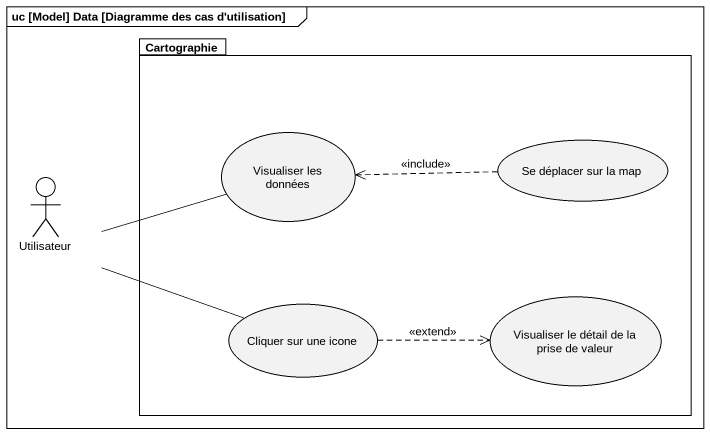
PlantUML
@startuml
mainframe uc [Model] Data [Diagramme des cas d'utilisation]
package Cartographie {
  usecase "Visualiser les données" as Visualiser_les_données
  usecase "Se déplacer sur la map" as Se_déplacer_sur_la_map
  usecase "Cliquer sur une icone" as Cliquer_sur_une_icone
  usecase "Visualiser le détail de la prise de valeur" as Visualiser_le_détail_de_la
}
actor Utilisateur
Se_déplacer_sur_la_map .left.> Visualiser_les_données : <<include>>
Utilisateur -right- Visualiser_les_données
Utilisateur -right- Cliquer_sur_une_icone
Cliquer_sur_une_icone .right.> Visualiser_le_détail_de_la : <<extend>>
@enduml
